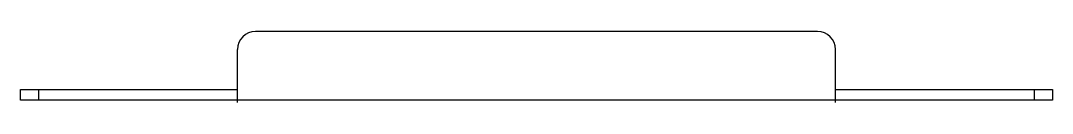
# Model space of a CAD drawing. Header units: inches. Extents: x -1.72 to 1.72, y -1.22 to 1.22.
# Drawn here: x -1.725 to 1.725, y 0.984 to 1.222 of the extents above.
import ezdxf

# ---------------------------------------------------------------- set-up
doc = ezdxf.new("R2010")
doc.units = ezdxf.units.IN
doc.header["$LTSCALE"] = 0.5
doc.header["$MEASUREMENT"] = 0
doc.layers.add('Mounting', color=4, linetype='CONTINUOUS')

msp = doc.modelspace()

# ---------------------------------------------------------------- linework, layer by layer
at = {"layer": 'Mounting', "color": 0, "transparency": 16777216}
for p, q in [((0.94, 1.2215), (-0.94, 1.2215)), ((-1, 0.9835), (-1, 1.1615)), ((1, 0.9835), (1, 1.1615)), ((-1.725, 0.9915), (-1.725, 1.0275)), ((-1.725, 1.0275), (-1, 1.0275)), ((-1.665, 1.0275), (-1.665, 0.9915)), ((1, 1.0275), (1.725, 1.0275)), ((1.665, 0.9915), (1.665, 1.0275)), ((1.725, 1.0275), (1.725, 0.9915)), ((1.725, 0.9915), (-1.725, 0.9915))]:
    msp.add_line(p, q, dxfattribs=at)
for centre, start, end in [((-0.94, 1.1615), 90, 180), ((0.94, 1.1615), 0, 90)]:
    msp.add_arc(centre, 0.06, start, end, dxfattribs=at)

doc.saveas('drawing.dxf')
